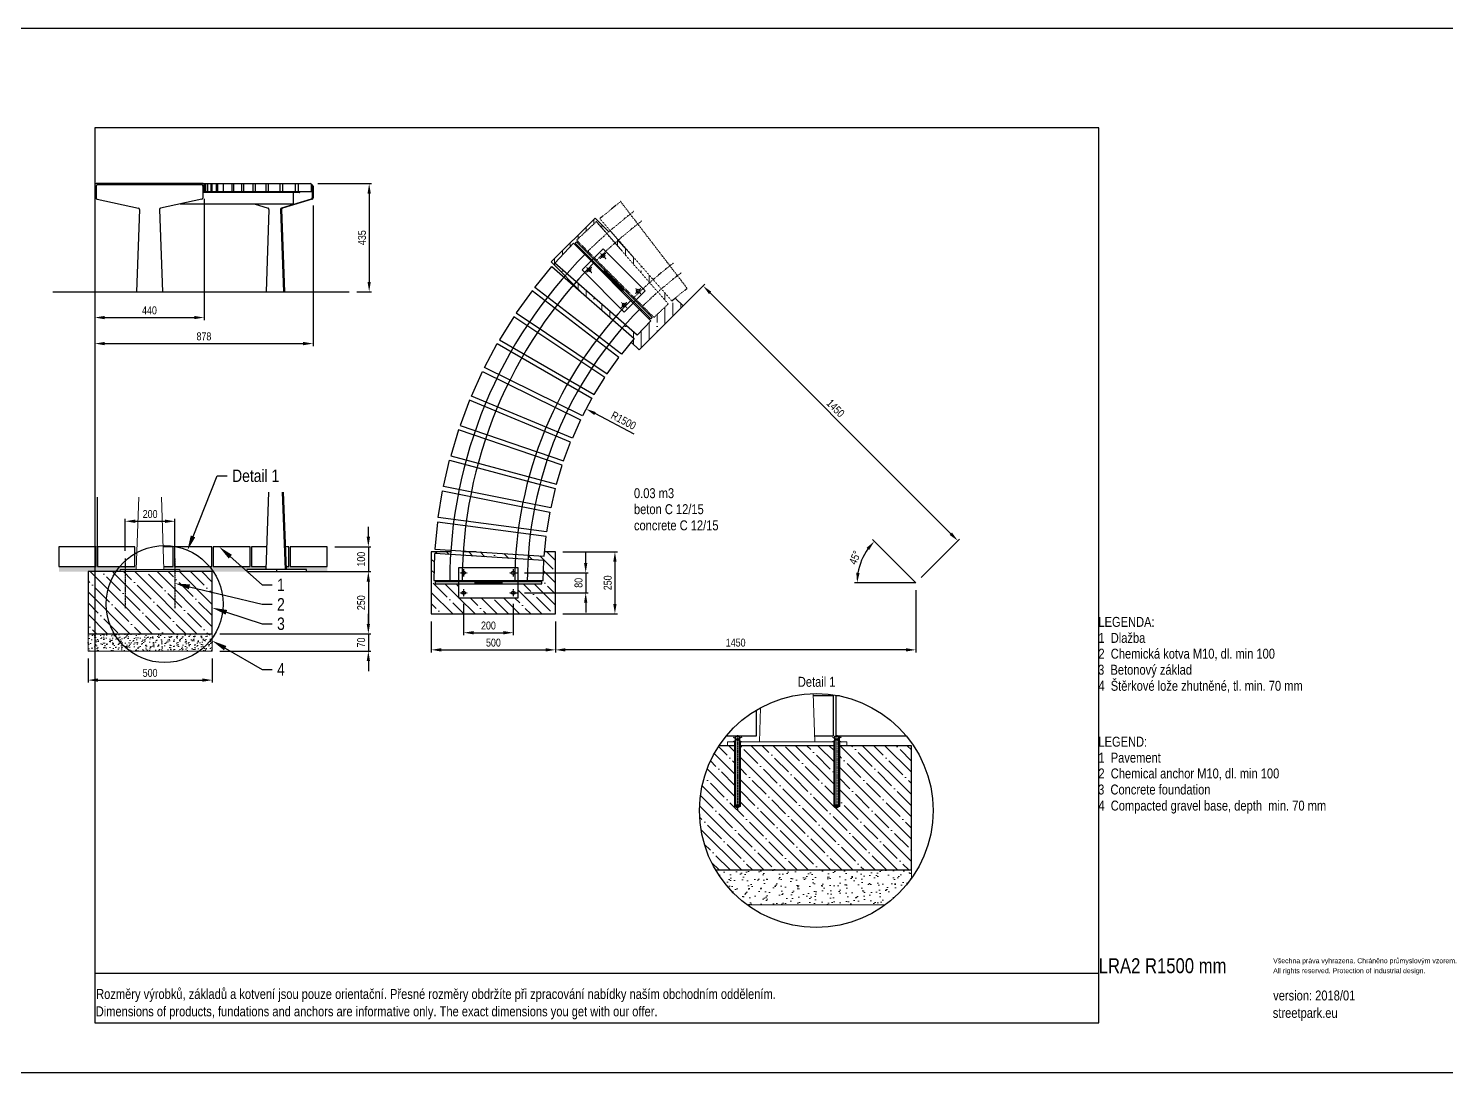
# Model space of a CAD drawing. Header units: millimetres. Extents: x 5064 to 28824, y 3085 to 7285.
# Drawn here: x 11137 to 16841, y 3085 to 7285 of the extents above; entities that cross this region are included whole.
import ezdxf
from ezdxf import colors
from ezdxf.entities.mleader import LeaderData, LeaderLine
from ezdxf.lldxf.tags import DXFTag
from ezdxf.math import Vec2, Vec3

# ---------------------------------------------------------------- set-up
doc = ezdxf.new("R2010")
doc.units = ezdxf.units.MM
doc.header["$LTSCALE"] = 0.3
for name, pattern in [('ACAD_ISO07W100', [3.5, 0.5, -3]), ('DashDot', [15, 9, -3, 0, -3]), ('Dot', [6.35, 0, -6.35])]:
    doc.linetypes.add(name, pattern=pattern)
doc.layers.add('Nekreslit', color=6, linetype='Continuous', plot=False)
doc.layers.add('SRAFY', color=251, linetype='Continuous', lineweight=13)
doc.styles.add('SEACAD_Arial', font='arial.ttf', dxfattribs={"width": 0.8})
tags = doc.linetypes.add('HIDDEN2', pattern=[4.7625, 3.175, -1.5875]).pattern_tags.tags
tags[6:7] = [DXFTag(74, 4), DXFTag(75, 0), DXFTag(340, '0'), DXFTag(46, 0.0), DXFTag(50, 0.0), DXFTag(44, 0.0), DXFTag(45, 0.0)]
tags[4:5] = [DXFTag(74, 4), DXFTag(75, 0), DXFTag(340, '0'), DXFTag(46, 0.0), DXFTag(50, 0.0), DXFTag(44, 0.0), DXFTag(45, 0.0)]
doc.dimstyles.new('ISO-25', dxfattribs={"dimtxt": 1.6, "dimasz": 2, "dimexe": 0.5, "dimexo": 1.5, "dimtad": 1, "dimdec": 0, "dimtxsty": 'SEACAD_Arial', "dimcen": 2, "dimadec": 0, "dimazin": 0, "dimtfac": 1, "dimtdec": 0, "dimtmove": 0, "dimatfit": 3, "dimfxl": 1, "dimarcsym": 0})

# ---------------------------------------------------------------- blocks, each defined once
blk = doc.blocks.new('*D9')
at = {"color": 0, "lineweight": -2, "transparency": 16777216}
for p, q in [((11377, 4750.3), (11377, 4654)), ((11877, 4750.3), (11877, 4654)), ((11417, 4664), (11837, 4664))]:
    blk.add_line(p, q, dxfattribs=at)
at = {"color": 0, "transparency": 16777216}
for points in [[(11417, 4670.7), (11417, 4657.4), (11377, 4664)], [(11837, 4670.7), (11837, 4657.4), (11877, 4664)]]:
    blk.add_solid(points, dxfattribs=at)
at = {"layer": 'Defpoints', "color": 0, "transparency": 16777216}
for p in [(11377, 4780.3), (11877, 4780.3), (11877, 4664)]:
    blk.add_point(p, dxfattribs=at)
at = {"color": 0, "transparency": 16777216, "insert": (11627, 4692.9), "char_height": 32, "attachment_point": 5, "style": 'SEACAD_Arial'}
blk.add_mtext('500', dxfattribs=at)
blk = doc.blocks.new('*D5')
at = {"color": 0, "lineweight": -2, "transparency": 16777216}
for p, q in [((12505.3, 5240.3), (12505.3, 5280.3)), ((12370.1, 5200.3), (12515.3, 5200.3)), ((12505.3, 5200.3), (12505.3, 5100.3)), ((12137.6, 5100.3), (12515.3, 5100.3)), ((12505.3, 5060.3), (12505.3, 5020.3))]:
    blk.add_line(p, q, dxfattribs=at)
at = {"color": 0, "transparency": 16777216}
for points in [[(12498.6, 5240.3), (12511.9, 5240.3), (12505.3, 5200.3)], [(12498.6, 5060.3), (12511.9, 5060.3), (12505.3, 5100.3)]]:
    blk.add_solid(points, dxfattribs=at)
at = {"layer": 'Defpoints', "color": 0, "transparency": 16777216}
for p in [(12340.1, 5200.3), (12107.6, 5100.3), (12505.3, 5100.3)]:
    blk.add_point(p, dxfattribs=at)
at = {"color": 0, "transparency": 16777216, "insert": (12476.4, 5150.3), "char_height": 32, "attachment_point": 5, "rotation": 90, "style": 'SEACAD_Arial'}
blk.add_mtext('100', dxfattribs=at)
blk = doc.blocks.new('*D6')
at = {"color": 0, "lineweight": -2, "transparency": 16777216}
for p, q in [((12285.7, 5100.3), (12515.3, 5100.3)), ((12505.3, 5060.3), (12505.3, 4890.3)), ((11907, 4850.3), (12515.3, 4850.3))]:
    blk.add_line(p, q, dxfattribs=at)
at = {"color": 0, "transparency": 16777216}
for points in [[(12498.6, 5060.3), (12511.9, 5060.3), (12505.3, 5100.3)], [(12498.6, 4890.3), (12511.9, 4890.3), (12505.3, 4850.3)]]:
    blk.add_solid(points, dxfattribs=at)
at = {"layer": 'Defpoints', "color": 0, "transparency": 16777216}
for p in [(12255.7, 5100.3), (11877, 4850.3), (12505.3, 4850.3)]:
    blk.add_point(p, dxfattribs=at)
at = {"color": 0, "transparency": 16777216, "insert": (12476.4, 4975.3), "char_height": 32, "attachment_point": 5, "rotation": 90, "style": 'SEACAD_Arial'}
blk.add_mtext('250', dxfattribs=at)
blk = doc.blocks.new('*D7')
at = {"color": 0, "lineweight": -2, "transparency": 16777216}
for p, q in [((12505.3, 4890.3), (12505.3, 4930.3)), ((11907, 4850.3), (12515.3, 4850.3)), ((12505.3, 4850.3), (12505.3, 4780.3)), ((11907, 4780.3), (12515.3, 4780.3)), ((12505.3, 4740.3), (12505.3, 4700.3))]:
    blk.add_line(p, q, dxfattribs=at)
at = {"color": 0, "transparency": 16777216}
for points in [[(12498.6, 4890.3), (12511.9, 4890.3), (12505.3, 4850.3)], [(12498.6, 4740.3), (12511.9, 4740.3), (12505.3, 4780.3)]]:
    blk.add_solid(points, dxfattribs=at)
at = {"layer": 'Defpoints', "color": 0, "transparency": 16777216}
for p in [(11877, 4850.3), (11877, 4780.3), (12505.3, 4780.3)]:
    blk.add_point(p, dxfattribs=at)
at = {"color": 0, "transparency": 16777216, "insert": (12476.4, 4815.3), "char_height": 32, "attachment_point": 5, "rotation": 90, "style": 'SEACAD_Arial'}
blk.add_mtext('70', dxfattribs=at)
blk = doc.blocks.new('*D8')
at = {"color": 0, "lineweight": -2, "transparency": 16777216}
for p, q in [((11527, 5183.3), (11527, 5312.9)), ((11727, 5183.3), (11727, 5312.9)), ((11567, 5302.9), (11687, 5302.9))]:
    blk.add_line(p, q, dxfattribs=at)
at = {"color": 0, "transparency": 16777216}
for points in [[(11567, 5309.6), (11567, 5296.2), (11527, 5302.9)], [(11687, 5309.6), (11687, 5296.2), (11727, 5302.9)]]:
    blk.add_solid(points, dxfattribs=at)
at = {"layer": 'Defpoints', "color": 0, "transparency": 16777216}
for p in [(11727, 5302.9), (11527, 5153.3), (11727, 5153.3)]:
    blk.add_point(p, dxfattribs=at)
at = {"color": 0, "transparency": 16777216, "insert": (11627, 5331.7), "char_height": 32, "attachment_point": 5, "style": 'SEACAD_Arial'}
blk.add_mtext('200', dxfattribs=at)
blk = doc.blocks.new('*D10')
at = {"color": 0, "lineweight": -2, "transparency": 16777216}
for p, q in [((11404.4, 6599), (11404.4, 6112.2)), ((11844.4, 6599), (11844.4, 6112.2)), ((11444.4, 6122.2), (11804.4, 6122.2))]:
    blk.add_line(p, q, dxfattribs=at)
at = {"color": 0, "transparency": 16777216}
for points in [[(11444.4, 6128.8), (11444.4, 6115.5), (11404.4, 6122.2)], [(11804.4, 6128.8), (11804.4, 6115.5), (11844.4, 6122.2)]]:
    blk.add_solid(points, dxfattribs=at)
at = {"layer": 'Defpoints', "color": 0, "transparency": 16777216}
for p in [(11404.4, 6629), (11844.4, 6629), (11844.4, 6122.2)]:
    blk.add_point(p, dxfattribs=at)
at = {"color": 0, "transparency": 16777216, "insert": (11624.4, 6151), "char_height": 32, "attachment_point": 5, "style": 'SEACAD_Arial'}
blk.add_mtext('440', dxfattribs=at)
blk = doc.blocks.new('*D11')
at = {"color": 0, "lineweight": -2, "transparency": 16777216}
for p, q in [((11404.4, 6599), (11404.4, 6007.5)), ((12282.5, 6573.2), (12282.5, 6007.5)), ((11444.4, 6017.5), (12242.5, 6017.5))]:
    blk.add_line(p, q, dxfattribs=at)
at = {"color": 0, "transparency": 16777216}
for points in [[(11444.4, 6024.2), (11444.4, 6010.8), (11404.4, 6017.5)], [(12242.5, 6024.2), (12242.5, 6010.8), (12282.5, 6017.5)]]:
    blk.add_solid(points, dxfattribs=at)
at = {"layer": 'Defpoints', "color": 0, "transparency": 16777216}
for p in [(11404.4, 6629), (12282.5, 6603.2), (12282.5, 6017.5)]:
    blk.add_point(p, dxfattribs=at)
at = {"color": 0, "transparency": 16777216, "insert": (11843.5, 6046.3), "char_height": 32, "attachment_point": 5, "style": 'SEACAD_Arial'}
blk.add_mtext('878', dxfattribs=at)
blk = doc.blocks.new('*D12')
at = {"color": 0, "lineweight": -2, "transparency": 16777216}
for p, q in [((12301.9, 6661), (12518.5, 6661)), ((12508.5, 6621), (12508.5, 6265.8)), ((12458.5, 6225.8), (12518.5, 6225.8))]:
    blk.add_line(p, q, dxfattribs=at)
at = {"color": 0, "transparency": 16777216}
for points in [[(12501.9, 6621), (12515.2, 6621), (12508.5, 6661)], [(12501.9, 6265.8), (12515.2, 6265.8), (12508.5, 6225.8)]]:
    blk.add_solid(points, dxfattribs=at)
at = {"layer": 'Defpoints', "color": 0, "transparency": 16777216}
for p in [(12271.9, 6661), (12428.5, 6225.8), (12508.5, 6225.8)]:
    blk.add_point(p, dxfattribs=at)
at = {"color": 0, "transparency": 16777216, "insert": (12479.7, 6443.4), "char_height": 32, "attachment_point": 5, "rotation": 90, "style": 'SEACAD_Arial'}
blk.add_mtext('435', dxfattribs=at)
blk = doc.blocks.new('*D13')
at = {"color": 0, "lineweight": -2, "transparency": 16777216}
for p, q in [((14634.3, 5129.5), (14534.4, 5229.5)), ((14603.6, 5055.3), (14462.2, 5055.3))]:
    blk.add_line(p, q, dxfattribs=at)
blk.add_arc((14708.6, 5055.3), 236.4, 144.7075, 170.2925, dxfattribs=at)
at = {"color": 0, "transparency": 16777216}
for points in [[(14510.5, 5196.1), (14520.7, 5187.5), (14541.4, 5222.4)], [(14482.2, 5094.6), (14468.9, 5095.7), (14472.2, 5055.3)]]:
    blk.add_solid(points, dxfattribs=at)
at = {"layer": 'Defpoints', "color": 0, "transparency": 16777216}
for p in [(14503.9, 5173.5), (14655.5, 5108.3), (14633.6, 5055.3), (14708.6, 5055.3), (14708.6, 5055.3)]:
    blk.add_point(p, dxfattribs=at)
at = {"color": 0, "transparency": 16777216, "insert": (14463.6, 5156.7), "char_height": 32, "attachment_point": 5, "rotation": 67.5, "style": 'SEACAD_Arial'}
blk.add_mtext('45°', dxfattribs=at)
blk = doc.blocks.new('*D14')
at = {"color": 0, "lineweight": -2, "transparency": 16777216}
for p, q in [((13704.5, 6101.8), (13859.5, 6256.8)), ((14849.4, 5252.7), (13880.7, 6221.5)), ((14729.8, 5076.5), (14884.8, 5231.5))]:
    blk.add_line(p, q, dxfattribs=at)
at = {"color": 0, "transparency": 16777216}
for points in [[(13885.4, 6226.2), (13876, 6216.7), (13852.4, 6249.7)], [(14854.2, 5257.4), (14844.7, 5248), (14877.7, 5224.4)]]:
    blk.add_solid(points, dxfattribs=at)
at = {"layer": 'Defpoints', "color": 0, "transparency": 16777216}
for p in [(13852.4, 6249.7), (13683.3, 6080.6), (14708.6, 5055.3)]:
    blk.add_point(p, dxfattribs=at)
at = {"color": 0, "transparency": 16777216, "insert": (14385.5, 5757.5), "char_height": 32, "attachment_point": 5, "rotation": 314.9999, "style": 'SEACAD_Arial'}
blk.add_mtext('1450', dxfattribs=at)
blk = doc.blocks.new('*D15')
at = {"color": 0, "lineweight": -2, "transparency": 16777216}
for p, q in [((14708.6, 5025.3), (14708.6, 4775.7)), ((13258.6, 4900.3), (13258.6, 4775.7)), ((14668.6, 4785.7), (13298.6, 4785.7))]:
    blk.add_line(p, q, dxfattribs=at)
at = {"color": 0, "transparency": 16777216}
for points in [[(13298.6, 4792.4), (13298.6, 4779), (13258.6, 4785.7)], [(14668.6, 4792.4), (14668.6, 4779), (14708.6, 4785.7)]]:
    blk.add_solid(points, dxfattribs=at)
at = {"layer": 'Defpoints', "color": 0, "transparency": 16777216}
for p in [(14708.6, 5055.3), (13258.6, 4930.3), (13258.6, 4785.7)]:
    blk.add_point(p, dxfattribs=at)
at = {"color": 0, "transparency": 16777216, "insert": (13983.6, 4814.6), "char_height": 32, "attachment_point": 5, "style": 'SEACAD_Arial'}
blk.add_mtext('1450', dxfattribs=at)
blk = doc.blocks.new('*D16')
at = {"color": 0, "lineweight": -2, "transparency": 16777216}
for p, q in [((12758.6, 4900.3), (12758.6, 4775.7)), ((13258.6, 4900.3), (13258.6, 4775.7)), ((12798.6, 4785.7), (13218.6, 4785.7))]:
    blk.add_line(p, q, dxfattribs=at)
at = {"color": 0, "transparency": 16777216}
for points in [[(12798.6, 4792.4), (12798.6, 4779), (12758.6, 4785.7)], [(13218.6, 4792.4), (13218.6, 4779), (13258.6, 4785.7)]]:
    blk.add_solid(points, dxfattribs=at)
at = {"layer": 'Defpoints', "color": 0, "transparency": 16777216}
for p in [(12758.6, 4930.3), (13258.6, 4930.3), (13258.6, 4785.7)]:
    blk.add_point(p, dxfattribs=at)
at = {"color": 0, "transparency": 16777216, "insert": (13008.6, 4814.6), "char_height": 32, "attachment_point": 5, "style": 'SEACAD_Arial'}
blk.add_mtext('500', dxfattribs=at)
blk = doc.blocks.new('*D17')
at = {"color": 0, "lineweight": -2, "transparency": 16777216}
blk.add_line((13574.5, 5653.1), (13417.5, 5735.9), dxfattribs=at)
at = {"color": 0, "transparency": 16777216}
blk.add_solid([(13420.6, 5741.8), (13414.4, 5730), (13382.1, 5754.5)], dxfattribs=at)
at = {"layer": 'Defpoints', "color": 0, "transparency": 16777216}
for p in [(13382.1, 5754.5), (14708.6, 5055.3)]:
    blk.add_point(p, dxfattribs=at)
at = {"color": 0, "transparency": 16777216, "insert": (13532.3, 5708), "char_height": 32, "attachment_point": 5, "rotation": 332.2035, "style": 'SEACAD_Arial'}
blk.add_mtext('R1500', dxfattribs=at)
blk = doc.blocks.new('*D42')
at = {"color": 0, "lineweight": -2, "transparency": 16777216}
for p, q in [((13288.6, 5180.3), (13507.6, 5180.3)), ((13497.6, 5140.3), (13497.6, 4970.3)), ((13288.6, 4930.3), (13507.6, 4930.3))]:
    blk.add_line(p, q, dxfattribs=at)
at = {"color": 0, "transparency": 16777216}
for points in [[(13490.9, 5140.3), (13504.2, 5140.3), (13497.6, 5180.3)], [(13490.9, 4970.3), (13504.2, 4970.3), (13497.6, 4930.3)]]:
    blk.add_solid(points, dxfattribs=at)
at = {"layer": 'Defpoints', "color": 0, "transparency": 16777216}
for p in [(13258.6, 5180.3), (13258.6, 4930.3), (13497.6, 4930.3)]:
    blk.add_point(p, dxfattribs=at)
at = {"color": 0, "transparency": 16777216, "insert": (13468.7, 5055.3), "char_height": 32, "attachment_point": 5, "rotation": 90, "style": 'SEACAD_Arial'}
blk.add_mtext('250', dxfattribs=at)
blk = doc.blocks.new('*D43')
at = {"color": 0, "lineweight": -2, "transparency": 16777216}
for p, q in [((13380, 5135.3), (13380, 5175.3)), ((13133.6, 5095.3), (13390, 5095.3)), ((13380, 5095.3), (13380, 5015.3)), ((13133.6, 5015.3), (13390, 5015.3)), ((13380, 4975.3), (13380, 4935.3))]:
    blk.add_line(p, q, dxfattribs=at)
at = {"color": 0, "transparency": 16777216}
for points in [[(13373.3, 5135.3), (13386.6, 5135.3), (13380, 5095.3)], [(13373.3, 4975.3), (13386.6, 4975.3), (13380, 5015.3)]]:
    blk.add_solid(points, dxfattribs=at)
at = {"layer": 'Defpoints', "color": 0, "transparency": 16777216}
for p in [(13103.6, 5095.3), (13103.6, 5015.3), (13380, 5015.3)]:
    blk.add_point(p, dxfattribs=at)
at = {"color": 0, "transparency": 16777216, "insert": (13351.1, 5055.3), "char_height": 32, "attachment_point": 5, "rotation": 90, "style": 'SEACAD_Arial'}
blk.add_mtext('80', dxfattribs=at)
blk = doc.blocks.new('*D44')
at = {"color": 0, "lineweight": -2, "transparency": 16777216}
for p, q in [((12888.6, 4970.3), (12888.6, 4844.6)), ((13088.6, 4970.3), (13088.6, 4844.6)), ((12928.6, 4854.6), (13048.6, 4854.6))]:
    blk.add_line(p, q, dxfattribs=at)
at = {"color": 0, "transparency": 16777216}
for points in [[(12928.6, 4861.2), (12928.6, 4847.9), (12888.6, 4854.6)], [(13048.6, 4861.2), (13048.6, 4847.9), (13088.6, 4854.6)]]:
    blk.add_solid(points, dxfattribs=at)
at = {"layer": 'Defpoints', "color": 0, "transparency": 16777216}
for p in [(12888.6, 5000.3), (13088.6, 5000.3), (13088.6, 4854.6)]:
    blk.add_point(p, dxfattribs=at)
at = {"color": 0, "transparency": 16777216, "insert": (12988.6, 4883.4), "char_height": 32, "attachment_point": 5, "style": 'SEACAD_Arial'}
blk.add_mtext('200', dxfattribs=at)

msp = doc.modelspace()

# ---------------------------------------------------------------- hatches: boundary and pattern name
at = {"layer": 'SRAFY'}
h = msp.add_hatch(dxfattribs=at)
h.set_pattern_fill('ANSI35', color=256, scale=10, angle=45)
h.set_pattern_definition([(90, (-2937.955, -3264.44), (-63.5, 1e-14), []), (90, (-2906.205, -3232.69), (-63.5, 1e-14), [79.375, -15.875, 0, -15.875])])
h.paths.add_polyline_path([(13771.7, 6169), (13740.3, 6200.4), (13726.3, 6188.9), (13684.1, 6237.1, 0.002879), (13670.6, 6225.2), (13712.8, 6177.1), (13654.3, 6122.3), (13609, 6167.5, 0.000799), (13605.5, 6164), (13647.2, 6122.3), (13641.5, 6116.6), (13599.8, 6158.4, 0.000799), (13596.3, 6154.8), (13641.6, 6109.5), (13586.8, 6051.1), (13538.7, 6093.2, 0.002879), (13526.8, 6079.7), (13574.9, 6037.5), (13563.5, 6023.6), (13594.9, 5992.2)])
h.paths.add_polyline_path([(13422.7, 6507.9), (13464.9, 6459.8, -0.001507), (13473.4, 6467.2), (13418.1, 6522.5), (13241.3, 6345.7), (13296.6, 6290.5, -0.001507), (13304.1, 6299), (13255.9, 6341.2), (13330.4, 6420.7), (13375.7, 6375.4, -0.000666), (13379.2, 6379), (13337.5, 6420.7), (13343.1, 6426.4), (13384.9, 6384.6, -0.000666), (13388.4, 6388.2), (13343.2, 6433.4)])
h.paths.add_polyline_path([(13508.8, 6431.8, 0.001998), (13497.8, 6422.2), (13637.6, 6262.8, -0.00279), (13651.2, 6274.7), (13545.7, 6394.9)])
h.paths.add_polyline_path([(13341.7, 6266, 0.001998), (13332, 6255), (13368.9, 6218.1), (13489.2, 6112.7, -0.00279), (13501.1, 6126.2)])
h = msp.add_hatch(dxfattribs=at)
h.set_pattern_fill('ANSI31', color=256, scale=20, angle=90, style=0)
h.set_pattern_definition([(180, (-15393.1942, -36018.4786), (2e-12, 2.5), [])])
h.paths.add_polyline_path([(13528.4, 6229.8), (13450.6, 6307.6), (13456.3, 6313.2), (13534.1, 6235.4)])
h = msp.add_hatch(dxfattribs=at)
h.set_pattern_fill('ANSI35', color=256, scale=10, angle=90)
h.set_pattern_definition([(135, (-2937.955, -3264.44), (-44.90128, -44.90128), []), (135, (-2937.955, -3219.54), (-44.90128, -44.90128), [79.375, -15.875, 0, -15.875])])
h.paths.add_polyline_path([(13258.6, 5180.3), (13214.2, 5180.3), (13212.4, 5162.4), (13148.5, 5166.5, 0.002879), (13147.4, 5148.6), (13211.2, 5144.4), (13208.6, 5064.3), (13144.6, 5064.3, 0.000799), (13144.6, 5059.3), (13203.6, 5059.3), (13203.6, 5051.3), (13108.6, 5051.3), (13108.6, 4995.3), (12868.6, 4995.3), (12868.6, 5051.3), (12773.6, 5051.3), (12773.6, 5059.3), (12832.6, 5059.3, -0.000666), (12832.6, 5064.3), (12768.6, 5064.3), (12772.1, 5173.2), (12836, 5169, -0.001507), (12836.7, 5180.3), (12758.6, 5180.3), (12758.6, 4930.3), (13258.6, 4930.3)])
h.paths.add_polyline_path([(12939, 5180.3), (12886.9, 5180.3, 0.001998), (12885.9, 5165.7), (13097.5, 5151.8, -0.00279), (13098.6, 5169.8)], flags=17)
h = msp.add_hatch(dxfattribs=at)
h.set_pattern_fill('AR-SAND', color=256, scale=0.5, angle=90)
h.set_pattern_definition([(127.5, (0, -589.724), (-24.470662, -0.800016), [0, -19.304, 0, -21.59, 0, -20.6375]), (97.5, (0, -589.724), (-35.841255, 22.476164), [0, -10.414, 0, -17.399, 0, -6.6675]), (57.5, (-1e-15, -605.345), (-0.07186, 39.54962), [0, -6.35, 0, -22.86, 0, -29.845]), (47.5, (-1e-15, -605.345), (-11.14647, 38.17782), [0, -3.175, 0, -14.986, 0, -17.145])])
h.paths.add_polyline_path([(11866.2, 5120.3), (11727, 5120.3), (11727, 5108.3), (11747, 5108.3), (11747, 5100.3), (11877, 5100.3), (11881.2, 5100.3, 0.026548)])
h.paths.add_polyline_path([(12092.7, 5120.3), (11866.2, 5120.3, -0.026548), (11881.2, 5100.3), (12015.7, 5100.3), (12015.7, 5108.3), (12092.2, 5108.3)])
h.paths.add_polyline_path([(12340.1, 5120.3), (12173.5, 5120.3), (12173.9, 5108.3), (12255.7, 5108.3), (12255.7, 5100.3), (12340.1, 5100.3)])
h.paths.add_polyline_path([(11727, 5120.3), (11682.4, 5120.3), (11682.8, 5108.3), (11727, 5108.3)])
h.paths.add_polyline_path([(11571.6, 5120.3), (11527, 5120.3), (11527, 5108.3), (11571.1, 5108.3)])
h.paths.add_polyline_path([(11527, 5120.3), (11504.7, 5120.3, 0.026548), (11489.8, 5100.3), (11507, 5100.3), (11507, 5108.3), (11527, 5108.3)])
h.paths.add_polyline_path([(11504.7, 5120.3), (11404.4, 5120.3), (11404.4, 5100.3), (11489.8, 5100.3, -0.026548)])
h.paths.add_polyline_path([(11404.4, 5120.3), (11260.1, 5120.3), (11260.1, 5100.3), (11377, 5100.3), (11404.4, 5100.3)])
h = msp.add_hatch(dxfattribs=at)
h.set_pattern_fill('ANSI35', color=256, scale=10, angle=90)
h.set_pattern_definition([(135, (5940, -589.724), (-44.9013, -44.9013), []), (135, (5940, -544.82), (-44.9013, -44.9013), [79.375, -15.875, 0, -15.875])])
h.paths.add_polyline_path([(11877, 5100.3), (11867.6, 5100.3), (11489.8, 5100.3, 0.148054), (11450.3, 4969.9, 0.134131), (11483, 4850.3), (11877, 4850.3)])
h.paths.add_polyline_path([(11450.3, 4969.9, -0.148055), (11489.8, 5100.3), (11404.4, 5100.3), (11404.4, 4850.3), (11483, 4850.3, -0.134131)])
h.paths.add_polyline_path([(11404.4, 5100.3), (11377, 5100.3), (11377, 4850.3), (11404.4, 4850.3)])
h = msp.add_hatch(dxfattribs=at)
h.set_pattern_fill('ANSI31', color=256, scale=20, angle=90, style=0)
h.set_pattern_definition([(135, (22466.9357, 55383.9606), (-1.76776695, -1.76776695), [])])
h.paths.add_polyline_path([(13043.6, 5059.3), (12933.6, 5059.3), (12933.6, 5051.3), (13043.6, 5051.3)])
h = msp.add_hatch(dxfattribs=at)
h.set_pattern_fill('AR-SAND', color=256, scale=0.5, angle=90)
h.set_pattern_definition([(127.5, (5940, -589.724), (-24.47066, -0.800016), [0, -19.304, 0, -21.59, 0, -20.6375]), (97.5, (5940, -589.724), (-35.84126, 22.47616), [0, -10.414, 0, -17.399, 0, -6.6675]), (57.5, (5940, -605.345), (-0.07186, 39.54962), [0, -6.35, 0, -22.86, 0, -29.845]), (47.5, (5940, -605.345), (-11.14647, 38.17782), [0, -3.175, 0, -14.986, 0, -17.145])])
h.paths.add_polyline_path([(11483, 4850.3), (11404.4, 4850.3), (11404.4, 4780.3), (11546.3, 4780.3, -0.101369)])
h.paths.add_polyline_path([(11404.4, 4850.3), (11377, 4850.3), (11377, 4780.3), (11404.4, 4780.3)])
h.paths.add_polyline_path([(11877, 4833.4), (11877, 4850.3), (11483, 4850.3, 0.101369), (11546.3, 4780.3), (11824.7, 4780.3, 0.079692)])
h.paths.add_polyline_path([(11877, 4833.4, -0.079692), (11824.7, 4780.3), (11877, 4780.3)])
h = msp.add_hatch(dxfattribs=at)
h.set_pattern_fill('ANSI35', color=256, scale=10, angle=90)
h.set_pattern_definition([(135, (6607.53, -1452.886), (-44.9013, -44.9013), []), (135, (6607.53, -1407.985), (-44.9013, -44.9013), [79.375, -15.875, 0, -15.875])])
h.paths.add_polyline_path([(13978.9, 4400.3), (13916.6, 4400.3, 0.148055), (13837.6, 4139.4, 0.134131), (13902.9, 3900.3), (14690.9, 3900.3), (14690.9, 4400.3), (14402.9, 4400.3), (14402.9, 4157.4), (14390.9, 4150.5), (14378.9, 4157.4), (14378.9, 4400.3), (14378.9, 4400.3), (14378.9, 4157.4), (14390.9, 4150.5), (14402.9, 4157.4), (14402.9, 4400.3), (14400.9, 4400.3), (14400.9, 4161.8), (14400.9, 4161.8), (14399.3, 4160.2), (14399.3, 4160.2), (14390.9, 4160.2), (14382.5, 4160.2), (14380.9, 4161.8), (14380.9, 4161.8), (14380.9, 4400.3), (14378.9, 4400.3), (14378.9, 4157.4), (14378.9, 4157.4), (14378.9, 4400.3), (14002.9, 4400.3), (14002.9, 4157.4), (13990.9, 4150.5), (13990.9, 4150.5), (13978.9, 4157.4)])
h = msp.add_hatch(dxfattribs=at)
h.set_pattern_fill('AR-SAND', color=256, angle=90)
h.set_pattern_definition([(127.5, (-1175.827, -7011.35), (-48.94132, -1.60003), [0, -38.608, 0, -43.18, 0, -41.275]), (97.5, (-1175.83, -7011.35), (-71.6825, 44.95233), [0, -20.828, 0, -34.798, 0, -13.335]), (57.5, (-1175.827, -7042.59), (-0.14372, 79.09924), [0, -12.7, 0, -45.72, 0, -59.69]), (47.5, (-1175.83, -7042.59), (-22.29293, 76.35565), [0, -6.35, 0, -29.972, 0, -34.29])])
h.paths.add_polyline_path([(14690.9, 3866.4), (14690.9, 3900.3), (13902.9, 3900.3, 0.101369), (14029.5, 3760.3), (14586.3, 3760.3, 0.079692)])

# ---------------------------------------------------------------- linework, layer by layer
for p, q in [((11409.4, 6651), (11409.4, 6602.6)), ((11834.4, 6656), (11414.4, 6656)), ((11692.5, 6661), (12271.9, 6661)), ((11839.4, 6651), (11839.4, 6602.6)), ((11839.4, 6629), (12276.9, 6629)), ((12228, 6625), (11839.4, 6625)), ((11847.1, 6661), (11847.1, 6629)), ((11848.2, 6661), (11848.2, 6629)), ((11856.1, 6661), (11856.1, 6629)), ((11858.4, 6661), (11858.4, 6629)), ((11871.5, 6661), (11871.5, 6629)), ((11875, 6661), (11875, 6629)), ((11893.2, 6661), (11893.2, 6629)), ((11897.9, 6661), (11897.9, 6629)), ((11921.1, 6661), (11921.1, 6629)), ((11955.2, 6661), (11955.2, 6629)), ((11962.1, 6661), (11962.1, 6629)), ((11995.1, 6661), (11995.1, 6629)), ((12003.1, 6661), (12003.1, 6629)), ((12040.9, 6661), (12040.9, 6629)), ((12049.9, 6661), (12049.9, 6629)), ((12092.2, 6661), (12092.2, 6629)), ((12102.2, 6661), (12102.2, 6629)), ((12148.9, 6661), (12148.9, 6629)), ((12159.9, 6661), (12159.9, 6629)), ((12202.8, 6623), (12202.8, 6581)), ((12210.7, 6661), (12210.7, 6629)), ((12222.6, 6661), (12222.6, 6629)), ((12230, 6627), (12230, 6629)), ((12276.9, 6629), (12276.9, 6656)), ((12277.5, 6656), (12276.9, 6656)), ((12278.5, 6651), (12278.5, 6603.2)), ((12282.5, 6651), (12282.5, 6603.2)), ((11413.4, 6597.7), (11580.1, 6562.3)), ((11835.4, 6597.7), (11668.7, 6562.3)), ((11747.3, 6579), (12200.8, 6579)), ((12046.1, 6579), (12101.6, 6562.2)), ((12275, 6598.4), (12155.4, 6562.2)), ((12279, 6598.4), (12159.4, 6562.2)), ((11584.1, 6557.2), (11572.5, 6225.8)), ((11664.8, 6557.2), (11676.3, 6225.8)), ((12105.2, 6557.2), (12093.6, 6225.8)), ((12151.9, 6557.2), (12163.4, 6225.8)), ((12155.9, 6557.2), (12167.4, 6225.8)), ((11235.4, 6225.8), (12428.5, 6225.8)), ((12103.1, 5420.3), (12092.2, 5108.3)), ((12159, 5420.3), (12169.9, 5108.3)), ((12163, 5420.3), (12173.9, 5108.3)), ((11415.1, 5200.3), (11415.1, 5400.3)), ((12035.1, 5200.3), (12035.1, 5120.3)), ((12095.5, 5200.3), (12035.1, 5200.3)), ((12185.1, 5200.3), (12170.7, 5200.3)), ((12185.1, 5120.3), (12185.1, 5200.3)), ((14708.6, 5055.3), (14602.5, 5161.3)), ((12035.1, 5120.3), (12092.7, 5120.3)), ((12135.7, 5108.3), (12135.7, 5100.3)), ((12173.5, 5120.3), (12185.1, 5120.3)), ((14708.6, 5055.3), (14558.6, 5055.3)), ((14008.1, 4434.7), (13973.7, 4416.3)), ((13973.7, 4434.6), (14008.1, 4416.3)), ((13982.5, 4438.4), (13982.5, 4160.2)), ((13999.3, 4160.2), (13999.3, 4438.4)), ((14408.1, 4434.7), (14373.7, 4416.3)), ((14373.7, 4434.6), (14408.1, 4416.3)), ((14382.5, 4438.4), (14382.5, 4160.2)), ((14399.3, 4160.2), (14399.3, 4438.4))]:
    msp.add_line(p, q)
at = {"linetype": 'DashDot', "ltscale": 0.1}
for p, q in [((13439.3, 6381.1), (13460.5, 6359.9)), ((13439.3, 6359.9), (13460.5, 6381.1)), ((13382.7, 6324.5), (13404, 6303.3)), ((13382.7, 6303.3), (13404, 6324.5)), ((13580.7, 6239.7), (13601.9, 6218.5)), ((13580.7, 6218.5), (13601.9, 6239.7)), ((13524.2, 6183.1), (13545.4, 6161.9)), ((13524.2, 6161.9), (13545.4, 6183.1)), ((12873.6, 5095.3), (12903.6, 5095.3)), ((12888.6, 5110.3), (12888.6, 5080.3)), ((13073.6, 5095.3), (13103.6, 5095.3)), ((13088.6, 5110.3), (13088.6, 5080.3)), ((12888.6, 5030.3), (12888.6, 5000.3)), ((13088.6, 5030.3), (13088.6, 5000.3)), ((12873.6, 5015.3), (12903.6, 5015.3)), ((13073.6, 5015.3), (13103.6, 5015.3))]:
    msp.add_line(p, q, dxfattribs=at)
at = {"lineweight": 15}
for p, q in [((11581.3, 5400.3), (11571.1, 5108.3)), ((11672.6, 5400.3), (11682.8, 5108.3)), ((14295.8, 4609.6), (14302.6, 4416.3)), ((14084, 4553.1), (14079.2, 4416.3)), ((13980.9, 4416.3), (13950.9, 4416.3)), ((13950.9, 4416.3), (13950.9, 4400.3)), ((13950.9, 4400.3), (13980.9, 4400.3)), ((14380.9, 4416.3), (14000.9, 4416.3)), ((14000.9, 4400.3), (14380.9, 4400.3)), ((14430.9, 4416.3), (14400.9, 4416.3)), ((14400.9, 4400.3), (14430.9, 4400.3)), ((14430.9, 4400.3), (14430.9, 4416.3))]:
    msp.add_line(p, q, dxfattribs=at)
at = {"linetype": 'DashDot', "lineweight": 30}
for p, q in [((11527, 5153.3), (11527, 4953)), ((11727, 5153.3), (11727, 4953)), ((13990.9, 4442.6), (13990.9, 4142)), ((14390.9, 4442.6), (14390.9, 4147.9))]:
    msp.add_line(p, q, dxfattribs=at)
at = {"linetype": 'ACAD_ISO07W100'}
for p, q in [((11692, 5100.3), (11692, 5100.3)), ((14320.9, 4400.3), (14320.9, 4400.3))]:
    msp.add_line(p, q, dxfattribs=at)
at = {"linetype": 'HIDDEN2', "ltscale": 0.1}
for p, q in [((13978.9, 4416.3), (13978.9, 4400.3)), ((14002.9, 4400.3), (14002.9, 4416.3)), ((14378.9, 4416.3), (14378.9, 4400.3)), ((14402.9, 4400.3), (14402.9, 4416.3))]:
    msp.add_line(p, q, dxfattribs=at)
at = {"linetype": 'HIDDEN2'}
for p, q in [((13978.9, 4400.3), (13978.9, 4157.4)), ((14002.9, 4157.4), (14002.9, 4400.3)), ((14378.9, 4400.3), (14378.9, 4157.4)), ((14402.9, 4157.4), (14402.9, 4400.3)), ((13978.9, 4157.4), (14002.9, 4157.4)), ((13978.9, 4157.4), (13990.9, 4150.5)), ((14002.9, 4157.4), (13990.9, 4150.5)), ((14378.9, 4157.4), (14402.9, 4157.4)), ((14378.9, 4157.4), (14390.9, 4150.5)), ((14402.9, 4157.4), (14390.9, 4150.5))]:
    msp.add_line(p, q, dxfattribs=at)
at = {"linetype": 'ByBlock'}
for p, q in [((13980.9, 4436.8), (13982.5, 4438.4)), ((13980.9, 4436.8), (13980.9, 4161.8)), ((14000.9, 4436.8), (13980.9, 4436.8)), ((13982.5, 4438.4), (13999.3, 4438.4)), ((14000.9, 4436.8), (13999.3, 4438.4)), ((14000.9, 4161.8), (14000.9, 4436.8)), ((14380.9, 4436.8), (14382.5, 4438.4)), ((14380.9, 4436.8), (14380.9, 4161.8)), ((14400.9, 4436.8), (14380.9, 4436.8)), ((14382.5, 4438.4), (14399.3, 4438.4)), ((14400.9, 4436.8), (14399.3, 4438.4)), ((14400.9, 4161.8), (14400.9, 4436.8)), ((13980.9, 4161.8), (14000.9, 4161.8)), ((13980.9, 4161.8), (13982.5, 4160.2)), ((13990.9, 4160.2), (13982.5, 4160.2)), ((13999.3, 4160.2), (13990.9, 4160.2)), ((13999.3, 4160.2), (14000.9, 4161.8)), ((14380.9, 4161.8), (14400.9, 4161.8)), ((14380.9, 4161.8), (14382.5, 4160.2)), ((14390.9, 4160.2), (14382.5, 4160.2)), ((14399.3, 4160.2), (14390.9, 4160.2)), ((14399.3, 4160.2), (14400.9, 4161.8))]:
    msp.add_line(p, q, dxfattribs=at)
msp.add_lwpolyline([(11839.4, 6629), (11844.4, 6629), (11844.4, 6656, 0.326271), (11839.4, 6661), (11409.4, 6661, 0.414214), (11404.4, 6656), (11404.4, 6629), (11409.4, 6629)], format="xyb")
at = {"linetype": 'Dot', "ltscale": 0.1}
for points in [[(13436.2, 6519.8), (13726.3, 6188.9), (13788.3, 6239.8), (13520.4, 6588.9), (13436.2, 6519.8)], [(13422.7, 6507.9), (13343.2, 6433.4), (13654.3, 6122.3), (13712.8, 6177.1), (13422.7, 6507.9)]]:
    msp.add_lwpolyline(points, dxfattribs=at)
for points in [[(13368.9, 6218.1), (13241.3, 6345.7), (13418.1, 6522.5), (13473.4, 6467.2)], [(13508.8, 6431.8), (13545.7, 6394.9)], [(13740.3, 6200.4), (13771.7, 6169), (13594.9, 5992.2), (13563.5, 6023.6)], [(11682.4, 5120.3), (11720.1, 5120.3), (11720.1, 5200.3), (11679.6, 5200.3)], [(12836.8, 5180.3), (12758.6, 5180.3), (12758.6, 4930.3), (13258.6, 4930.3), (13258.6, 5180.3), (13214.2, 5180.3)], [(12939, 5180.3), (12886.9, 5180.3)], [(14301.7, 4440.3), (14377.2, 4440.3), (14377.2, 4600.3), (14296.2, 4600.3)], [(14401.8, 4600.3), (14387.2, 4600.3), (14387.2, 4440.3), (14669.4, 4440.3)], [(13946.4, 4440.3), (14067.2, 4440.3), (14067.2, 4543.5)], [(13902.9, 3900.3), (14690.9, 3900.3), (14690.9, 4400.3), (14400.9, 4400.3)], [(13980.9, 4400.3), (13916.6, 4400.3)], [(14380.9, 4400.3), (14000.9, 4400.3)]]:
    msp.add_lwpolyline(points)
at = {"ltscale": 3}
for points in [[(13255.9, 6341.2), (13330.4, 6420.7), (13641.6, 6109.5), (13586.8, 6051.1), (13256, 6341.2)], [(13255.9, 6341.2), (13330.4, 6420.7), (13641.6, 6109.5), (13586.8, 6051.1), (13256, 6341.2)], [(13244.1, 6327.6), (13574.9, 6037.5), (13524, 5975.5), (13174.9, 6243.4), (13244.1, 6327.6)], [(13100.5, 6140.6), (13466.4, 5896.1), (13513.1, 5961.3), (13164, 6229.1), (13100.5, 6140.6)], [(13090.5, 6125.6), (13033, 6033.1), (13414.1, 5813.1), (13456.4, 5881.1), (13090.5, 6125.6)], [(12972.6, 5921.4), (13024, 6017.5), (13405.1, 5797.5), (13367.3, 5726.8), (12972.6, 5921.4)], [(12964.7, 5905.2), (13359.3, 5710.6), (13326.2, 5637.6), (12919.7, 5806), (12964.7, 5905.2)], [(12874.4, 5687.4), (13291.1, 5545.9), (13319.3, 5621), (12912.8, 5789.4), (12874.4, 5687.4)], [(12874.4, 5687.4), (13291.1, 5545.9), (13319.3, 5621), (12912.8, 5789.4), (12874.4, 5687.4)], [(12868.6, 5670.3), (12837, 5566.1), (13262, 5452.2), (13285.3, 5528.9), (12868.7, 5670.3)], [(12868.6, 5670.3), (12837, 5566.1), (13262, 5452.2), (13285.3, 5528.9), (12868.7, 5670.3)], [(12807.6, 5442.6), (12832.4, 5548.7), (13257.4, 5434.8), (13239.2, 5356.7), (12807.6, 5442.6)], [(12804.1, 5424.9), (13235.7, 5339.1), (13222.6, 5260), (12786.3, 5317.4), (12804.1, 5424.9)], [(12773.3, 5191.1), (13212.4, 5162.4), (13220.3, 5242.1), (12784, 5299.6), (12773.3, 5191.1)], [(12772.1, 5173.2), (12768.6, 5064.3), (13208.6, 5064.3), (13211.2, 5144.4), (12772.2, 5173.2)]]:
    msp.add_lwpolyline(points, dxfattribs=at)
for points in [[(13343.1, 6426.4), (13647.2, 6122.3), (13641.5, 6116.6), (13337.5, 6420.7)], [(13343.1, 6426.4), (13647.2, 6122.3), (13641.5, 6116.6), (13337.5, 6420.7)], [(13343.1, 6426.4), (13647.2, 6122.3), (13641.5, 6116.6), (13337.5, 6420.7)], [(12773.6, 5051.3), (13203.6, 5051.3), (13203.6, 5059.3), (12773.6, 5059.3)], [(12773.6, 5051.3), (13203.6, 5051.3), (13203.6, 5059.3), (12773.6, 5059.3)]]:
    msp.add_lwpolyline(points, close=True, dxfattribs=at)
for points in [[(13449.9, 6398.8), (13619.6, 6229.1), (13534.8, 6144.2), (13365.1, 6313.9)], [(13456.3, 6313.2), (13534.1, 6235.4), (13528.4, 6229.8), (13450.6, 6307.6)], [(11260.1, 5120.3), (11410.1, 5120.3), (11410.1, 5200.3), (11260.1, 5200.3)], [(11415.1, 5120.3), (11565.1, 5120.3), (11565.1, 5200.3), (11415.1, 5200.3)], [(11725.1, 5120.3), (11875.1, 5120.3), (11875.1, 5200.3), (11725.1, 5200.3)], [(11880.1, 5120.3), (12030.1, 5120.3), (12030.1, 5200.3), (11880.1, 5200.3)], [(12190.1, 5120.3), (12340.1, 5120.3), (12340.1, 5200.3), (12190.1, 5200.3)], [(11377, 4850.3), (11877, 4850.3), (11877, 5100.3), (11377, 5100.3)], [(12015.7, 5100.3), (12255.7, 5100.3), (12255.7, 5108.3), (12015.7, 5108.3)], [(12868.6, 4995.3), (13108.6, 4995.3), (13108.6, 5115.3), (12868.6, 5115.3)], [(12933.6, 5051.3), (13043.6, 5051.3), (13043.6, 5059.3), (12933.6, 5059.3)]]:
    msp.add_lwpolyline(points, close=True)
at = {"lineweight": 15}
msp.add_lwpolyline([(11507, 5100.3), (11747, 5100.3), (11747, 5108.3), (11507, 5108.3)], close=True, dxfattribs=at)
for centre, radius in [((13449.9, 6370.5), 7), ((13393.4, 6313.9), 7), ((13591.3, 6229.1), 7), ((13534.8, 6172.5), 7), ((11685.5, 4969.9), 235.2), ((11469.4, 5200.3), 0.01), ((12888.6, 5095.3), 7), ((13088.6, 5095.3), 7), ((12888.6, 5015.3), 7), ((13088.6, 5015.3), 7), ((14307.9, 4139.4), 470.3)]:
    msp.add_circle(centre, radius)
at = {"lineweight": 0}
msp.add_circle((12076.6, 6225.8), 0.01, dxfattribs=at)
for centre, radius, start, end in [((11414.4, 6651), 5, 90, 180), ((11834.4, 6651), 5, 0, 90.0002), ((12204.8, 6623), 2, 90, 180), ((12228, 6627), 2, 270, 0), ((12271.9, 6656), 5, 0, 89.9998), ((12273.5, 6651), 5, 0, 47.8166), ((12277.5, 6651), 5, 0, 90.0002), ((11414.4, 6602.6), 5, 180, 258), ((11579.1, 6557.4), 5, 357.9991, 78), ((11669.8, 6557.4), 5, 102, 181.9991), ((11834.4, 6602.6), 5, 282, 0), ((12100.2, 6557.4), 5, 357.9991, 73.1508), ((12156.9, 6557.4), 5, 106.8492, 181.9991), ((12160.9, 6557.4), 5, 106.8492, 181.9991), ((12200.8, 6581), 2, 269.9998, 0), ((12273.5, 6603.2), 5, 286.8492, 0), ((12277.5, 6603.2), 5, 286.8492, 0)]:
    msp.add_arc(centre, radius, start, end)
at = {"linetype": 'Dot', "ltscale": 0.1}
for radius, start, end in [(1876, 127.2251, 134.8778), (1826, 127.2176, 134.8745), (1614, 127.1805, 134.858), (1564, 127.1703, 134.8535)]:
    msp.add_arc((14708.6, 5055.3), radius, start, end, dxfattribs=at)
at = {"linetype": 'HIDDEN2'}
for radius, start, end in [(1876, 135.1222, 179.8778), (1826, 135.1255, 179.8745), (1614, 135.142, 179.858), (1564, 135.1465, 179.8535)]:
    msp.add_arc((14708.6, 5055.3), radius, start, end, dxfattribs=at)
at = {"layer": 'Nekreslit'}
msp.add_line((11404.4, 3485.3), (15444.4, 3485.3), dxfattribs=at)
for points in [[(11004.4, 3085.3), (16944.4, 3085.3), (16944.4, 7285.3), (11004.4, 7285.3)], [(11404.4, 3285.3), (15444.4, 3285.3), (15444.4, 6885.3), (11404.4, 6885.3)]]:
    msp.add_lwpolyline(points, close=True, dxfattribs=at)
at = {"layer": 'SRAFY'}
for p, q in [((11377, 4850.3), (11377, 4780.3)), ((11877, 4850.3), (11877, 4780.3)), ((11377, 4780.3), (11877, 4780.3)), ((14690.9, 3900.3), (14690.9, 3866.4)), ((14029.5, 3760.3), (14586.3, 3760.3))]:
    msp.add_line(p, q, dxfattribs=at)

# ---------------------------------------------------------------- texts
at = {"style": 'SEACAD_Arial', "width": 0.8}
for s, height, p in [('0.03 m3', 40, (13574.2, 5395.8)), ('beton C 12/15', 40, (13574.2, 5331.5)), ('concrete C 12/15', 40, (13574.2, 5266.4)), ('LEGENDA:', 40, (15443.3, 4878.1)), ('1  Dlažba', 40, (15443.3, 4813.8)), ('2  Chemická kotva M10, dl. min 100', 40, (15443.3, 4750.3)), ('3  Betonový základ', 40, (15442.2, 4685.8)), ('4  Štěrkové lože zhutněné, tl. min. 70 mm', 40, (15443.3, 4621.1)), ('LEGEND:', 40, (15443.3, 4396.4)), ('1  Pavement', 40, (15443.3, 4332.1)), ('2  Chemical anchor M10, dl. min 100', 40, (15443.3, 4268.6)), ('3  Concrete foundation', 40, (15442.2, 4204)), ('4  Compacted gravel base, depth  min. 70 mm', 40, (15443.3, 4139.3)), ('LRA2 R1500 mm ', 60, (15444.4, 3485.3)), ('Všechna práva vyhrazena. Chráněno průmyslovým vzorem.', 20, (16146.7, 3525.3)), ('All rights reserved. Protection of industrial design.', 20, (16146.7, 3485.3)), ('Rozměry výrobků, základů a kotvení jsou pouze orientační. Přesné rozměry obdržíte při zpracování nabídky naším obchodním oddělením.', 39.9982, (11409.8, 3381.6)), ('version: 2018/01', 40, (16146.7, 3375.5)), ('Dimensions of products, fundations and anchors are informative only. The exact dimensions you get with our offer.', 39.9982, (11408.2, 3311.7)), ('streetpark.eu', 40, (16145.1, 3305.6))]:
    msp.add_text(s, height=height, dxfattribs=at).set_placement(p)
at = {"insert": (14233.7, 4677.2), "char_height": 40, "attachment_point": 1, "style": 'SEACAD_Arial'}
msp.add_mtext_dynamic_manual_height_columns('Detail 1', width=226.121, gutter_width=200, heights=[0], dxfattribs=at)

# ---------------------------------------------------------------- dimensions: what is measured, and where the dimension line sits
for base, p1, p2, picture, middle in [((11844.4, 6122.2), (11404.4, 6629), (11844.4, 6629), '*D10', (11624.4, 6151)), ((12282.5, 6017.5), (11404.4, 6629), (12282.5, 6603.2), '*D11', (11843.5, 6046.3)), ((11727, 5302.9), (11527, 5153.3), (11727, 5153.3), '*D8', (11627, 5331.7)), ((13258.6, 4785.7), (14708.6, 5055.3), (13258.6, 4930.3), '*D15', (13983.6, 4814.6)), ((13088.6, 4854.6), (12888.6, 5000.3), (13088.6, 5000.3), '*D44', (12988.6, 4883.4)), ((13258.6, 4785.7), (12758.6, 4930.3), (13258.6, 4930.3), '*D16', (13008.6, 4814.6)), ((11877, 4664), (11377, 4780.3), (11877, 4780.3), '*D9', (11627, 4692.9))]:
    dim = msp.add_linear_dim(base=base, p1=p1, p2=p2, dimstyle='ISO-25')
    dim.commit()
    dim.dimension.update_dxf_attribs({"geometry": picture, "text_midpoint": middle})
for base, p1, p2, picture, middle in [((12508.5, 6225.8), (12271.9, 6661), (12428.5, 6225.8), '*D12', (12479.7, 6443.4)), ((12505.3, 5100.3), (12340.1, 5200.3), (12107.6, 5100.3), '*D5', (12476.4, 5150.3)), ((13380, 5015.3), (13103.6, 5095.3), (13103.6, 5015.3), '*D43', (13351.1, 5055.3)), ((13497.6, 4930.3), (13258.6, 5180.3), (13258.6, 4930.3), '*D42', (13468.7, 5055.3)), ((12505.3, 4850.3), (12255.7, 5100.3), (11877, 4850.3), '*D6', (12476.4, 4975.3)), ((12505.3, 4780.3), (11877, 4850.3), (11877, 4780.3), '*D7', (12476.4, 4815.3))]:
    dim = msp.add_linear_dim(base=base, p1=p1, p2=p2, angle=90, dimstyle='ISO-25')
    dim.commit()
    dim.dimension.update_dxf_attribs({"geometry": picture, "text_midpoint": middle})
dim = msp.add_aligned_dim(p1=(14708.6, 5055.3), p2=(13683.3, 6080.6), distance=-239.2, dimstyle='ISO-25')
dim.commit()
dim.dimension.update_dxf_attribs({"geometry": '*D14', "text_midpoint": (14385.5, 5757.5)})
dim = msp.add_radius_dim(center=(14708.6, 5055.3), mpoint=(13382.1, 5754.5), dimstyle='ISO-25', override={"dimrnd": 10})
dim.commit()
dim.dimension.update_dxf_attribs({"geometry": '*D17', "text_midpoint": (13518.9, 5682.4), "dimtype": 132})
dim = msp.add_angular_dim_2l(base=(14503.9, 5173.5), line1=((14708.6, 5055.3), (14655.5, 5108.3)), line2=((14708.6, 5055.3), (14633.6, 5055.3)), dimstyle='ISO-25', override={"dimscale": 0})
dim.commit()
dim.dimension.update_dxf_attribs({"geometry": '*D13', "text_midpoint": (14463.6, 5156.7)})

# ---------------------------------------------------------------- leaders
ml = msp.add_multileader_mtext('Standard')
ml.set_content('Detail 1', color=256, style='SEACAD_Arial')
ml.set_leader_properties(lineweight=-3)
ml.build(insert=Vec2(0, 0))
ml.multileader.update_dxf_attribs({"text_right_attachment_type": 6, "dogleg_length": 2, "arrow_head_size": 60, "scale": 20})
ctx = ml.context
ctx.base_point, ctx.scale, ctx.char_height, ctx.arrow_head_size, ctx.landing_gap_size, ctx.plane_origin = Vec3(11937.1, 5485.5), 20, 50, 60, 20, Vec3(13365.2, 5163.1)
ctx.right_attachment = 6
notes = []
notes.append((ctx, [(0, (1, 1, 0), (11897.1, 5485.5), (1, 0), 40, [(0, [(11777.3, 5186.4)], 0, [])])]))
ctx.mtext.insert, ctx.mtext.flow_direction = Vec3(11957.1, 5510.9), 5
ml = msp.add_multileader_mtext('Standard')
ml.set_content('1', color=256, style='SEACAD_Arial')
ml.set_leader_properties()
ml.build(insert=Vec2(0, 0))
ml.multileader.update_dxf_attribs({"text_right_attachment_type": 6, "dogleg_length": 2, "arrow_head_size": 60, "scale": 20})
ctx = ml.context
ctx.base_point, ctx.scale, ctx.char_height, ctx.arrow_head_size, ctx.landing_gap_size, ctx.plane_origin = Vec3(12118, 5047.3), 20, 50, 60, 20, Vec3(11855, 5200.3)
ctx.right_attachment = 6
notes.append((ctx, [(0, (1, 1, 0), (12078, 5047.3), (1, 0), 40, [(0, [(11904.7, 5200.3)], 0, [])])]))
ctx.mtext.insert, ctx.mtext.flow_direction = Vec3(12138, 5072.3), 5
ml = msp.add_multileader_mtext('Standard')
ml.set_content('2', color=256, style='SEACAD_Arial')
ml.set_leader_properties()
ml.build(insert=Vec2(0, 0))
ml.multileader.update_dxf_attribs({"text_right_attachment_type": 6, "dogleg_length": 2, "arrow_head_size": 60, "scale": 20})
ctx = ml.context
ctx.base_point, ctx.scale, ctx.char_height, ctx.arrow_head_size, ctx.landing_gap_size, ctx.plane_origin = Vec3(12118, 4968.8), 20, 50, 60, 20, Vec3(11775.6, 5016)
ctx.right_attachment = 6
notes.append((ctx, [(0, (1, 1, 0), (12078, 4968.8), (1, 0), 40, [(0, [(11727, 5053.1)], 0, [])])]))
ctx.mtext.insert, ctx.mtext.flow_direction = Vec3(12138, 4993.8), 5
ml = msp.add_multileader_mtext('Standard')
ml.set_content('3', color=256, style='SEACAD_Arial')
ml.set_leader_properties()
ml.build(insert=Vec2(0, 0))
ml.multileader.update_dxf_attribs({"text_right_attachment_type": 6, "dogleg_length": 2, "arrow_head_size": 60, "scale": 20})
ctx = ml.context
ctx.base_point, ctx.scale, ctx.char_height, ctx.arrow_head_size, ctx.landing_gap_size, ctx.plane_origin = Vec3(12118, 4890.3), 20, 50, 60, 20, Vec3(11774.5, 4864.8)
ctx.right_attachment = 6
notes.append((ctx, [(0, (1, 1, 0), (12078, 4890.3), (1, 0), 40, [(0, [(11877, 4955.2)], 0, [])])]))
ctx.mtext.insert, ctx.mtext.flow_direction = Vec3(12138, 4915.7), 5
ml = msp.add_multileader_mtext('Standard')
ml.set_content('4', color=256, style='SEACAD_Arial')
ml.set_leader_properties()
ml.build(insert=Vec2(0, 0))
ml.multileader.update_dxf_attribs({"text_right_attachment_type": 6, "dogleg_length": 2, "arrow_head_size": 60, "scale": 20})
ctx = ml.context
ctx.base_point, ctx.scale, ctx.char_height, ctx.arrow_head_size, ctx.landing_gap_size, ctx.plane_origin = Vec3(12118, 4707.3), 20, 50, 60, 20, Vec3(11695.4, 4856.4)
ctx.right_attachment = 6
notes.append((ctx, [(0, (1, 1, 0), (12078, 4707.3), (1, 0), 40, [(0, [(11877, 4822.3)], 0, [])])]))
ctx.mtext.insert, ctx.mtext.flow_direction = Vec3(12138, 4732.3), 5
for ctx, leaders in notes:
    for number, flags, end, landing, length, lines in leaders:
        leader = LeaderData()
        leader.index, (leader.has_last_leader_line, leader.has_dogleg_vector, leader.attachment_direction) = number, flags
        leader.last_leader_point, leader.dogleg_vector, leader.dogleg_length = Vec3(end), Vec3(landing), length
        for number, points, colour, breaks in lines:
            line = LeaderLine()
            line.index, line.vertices, line.color, line.breaks = number, Vec3.list(points), colors.encode_raw_color(colour), breaks
            leader.lines.append(line)
        ctx.leaders.append(leader)

doc.saveas('drawing.dxf')
